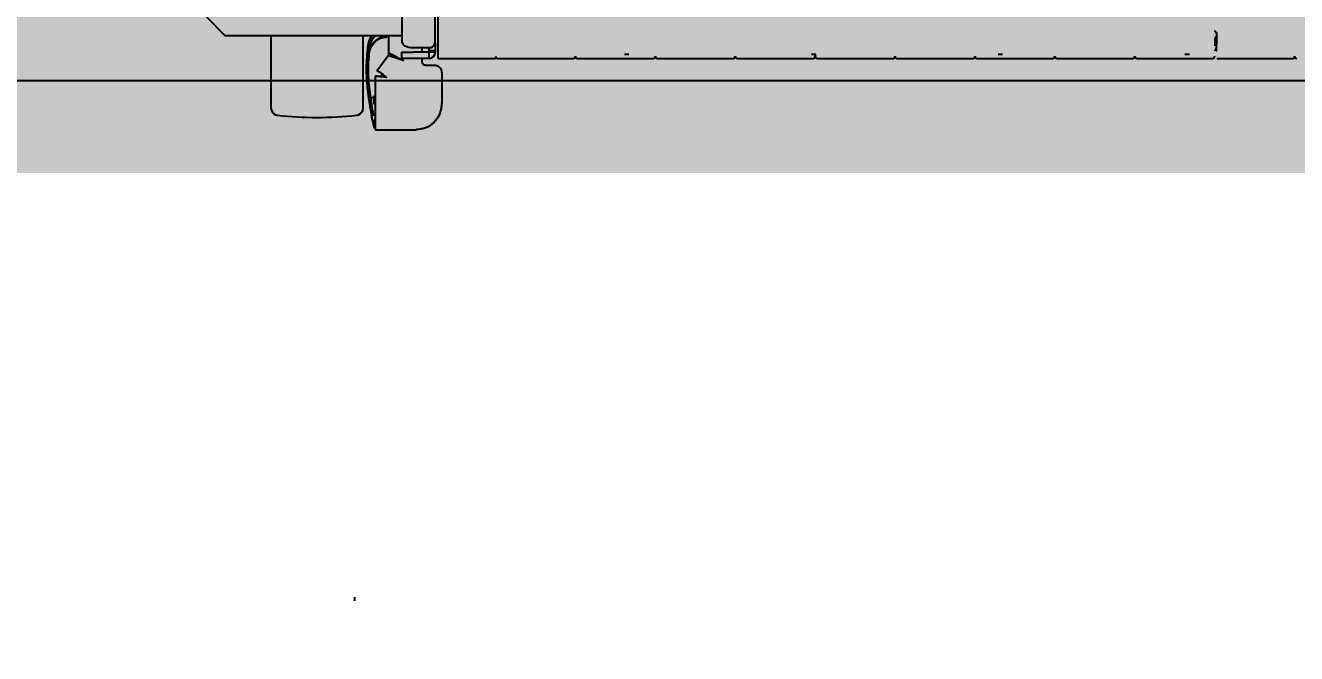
# Model space of a CAD drawing. Header units: centimetres. Extents: x 405564 to 502064, y 46284 to 60634.
# Drawn here: x 454555.82 to 454590.3, y 52968.73 to 52985.77 of the extents above; entities that cross this region are included whole.
import ezdxf
from ezdxf import colors
from ezdxf.entities.mleader import LeaderData, LeaderLine
from ezdxf.math import Vec2, Vec3
from ezdxf.xclip import XClip

# ---------------------------------------------------------------- set-up
doc = ezdxf.new("R2010")
doc.units = ezdxf.units.CM
doc.header["$XCLIPFRAME"] = 0
for name, pattern in [('ACAD_ISO07W100', [3, 0, -3]), ('DOT', [0.25, 0, -0.25]), ('SLD-2点鎖線', [12.7, 6.35, -1.27, 1.27, -1.27, 1.27, -1.27]), ('SLD-実線', [0])]:
    doc.linetypes.add(name, pattern=pattern)
for name, color, linetype in [('---___EB_draft03_cihazlar', 8, 'Continuous'), ('AS_DOS_TERAS_UST', 8, 'ACAD_ISO07W100'), ('AS_DUV', 8, 'Continuous'), ('AS_PYZ_BINA', 8, 'Continuous')]:
    doc.layers.add(name, color=color, linetype=linetype)
doc.layers.add('0-KRCN-MİMARİ-220526', color=8, linetype='Continuous', lineweight=9)
doc.layers.add('OL_Ic', color=8, linetype='Continuous', lineweight=9)
doc.styles.add('Normal_ITL', font='swissi.ttf')

# ---------------------------------------------------------------- blocks, each defined once
blk = doc.blocks.new('SMD Dizgi Makinesi')
at = {"layer": '---___EB_draft03_cihazlar', "linetype": 'SLD-実線'}
for p, q in [((275671.406, -39818.154), (275671.417, -39818.154)), ((275671.469, -39819.236), (275671.469, -39818.204)), ((275671.469, -39820.267), (275671.469, -39819.236)), ((275670.767, -39820.268), (275670.767, -39820.267)), ((275670.767, -39820.268), (275671.064, -39820.268)), ((275671.068, -39820.284), (275670.895, -39820.284)), ((275670.93, -39820.317), (275671.11, -39820.317)), ((275671.085, -39820.284), (275671.198, -39820.284)), ((275671.261, -39820.268), (275671.098, -39820.268)), ((275671.261, -39820.268), (275671.261, -39820.267)), ((275671.406, -39820.322), (275671.417, -39820.322)), ((275671.469, -39821.404), (275671.469, -39820.373)), ((275671.365, -39821.008), (275671.365, -39821.129)), ((275671.469, -39822.436), (275671.469, -39821.404)), ((275671.406, -39822.491), (275671.417, -39822.491)), ((275671.469, -39823.572), (275671.469, -39822.541)), ((275671.469, -39824.604), (275671.469, -39823.572)), ((275671.406, -39824.659), (275671.417, -39824.659)), ((275671.469, -39825.74), (275671.469, -39824.709)), ((275671.469, -39826.772), (275671.469, -39825.74)), ((275671.365, -39826.076), (275671.365, -39826.196)), ((275671.406, -39826.827), (275671.417, -39826.827)), ((275671.469, -39827.909), (275671.469, -39826.877)), ((275671.469, -39828.94), (275671.469, -39827.909)), ((275671.406, -39828.995), (275671.417, -39828.995)), ((275671.469, -39830.077), (275671.469, -39829.045)), ((275671.469, -39831.108), (275671.469, -39830.077)), ((275671.365, -39831.143), (275671.365, -39831.263)), ((275671.417, -39831.158), (275671.365, -39831.158)), ((275671.365, -39831.163), (275671.417, -39831.163)), ((275671.469, -39832.245), (275671.469, -39831.213)), ((275671.469, -39833.276), (275671.469, -39832.245)), ((275671.406, -39833.331), (275671.417, -39833.331)), ((275671.469, -39834.413), (275671.469, -39833.381)), ((275671.469, -39835.444), (275671.469, -39834.413)), ((275671.406, -39835.5), (275671.417, -39835.5)), ((275671.469, -39836.581), (275671.469, -39835.55)), ((275671.365, -39836.211), (275671.365, -39836.331)), ((275671.469, -39837.613), (275671.469, -39836.581)), ((275671.406, -39837.668), (275671.417, -39837.668)), ((275671.469, -39838.749), (275671.469, -39837.718)), ((275671.469, -39839.781), (275671.469, -39838.749)), ((275671.469, -39841.383), (275671.469, -39839.831)), ((275671.035, -39841.468), (275657.714, -39841.468)), ((275671.469, -39841.383), (275668.369, -39841.383)), ((275671.035, -39841.468), (275671.119, -39841.468)), ((275671.119, -39841.468), (275671.262, -39841.468)), ((275671.119, -39841.499), (275671.119, -39841.468)), ((275671.262, -39841.468), (275671.303, -39841.468)), ((275671.262, -39841.468), (275671.262, -39841.628)), ((275671.303, -39841.468), (275671.303, -39841.628)), ((275671.858, -39841.292), (275672.684, -39841.292)), ((275671.262, -39841.628), (275671.178, -39841.628)), ((275671.178, -39842.069), (275671.178, -39841.628)), ((275671.262, -39841.628), (275671.303, -39841.628)), ((275671.303, -39841.628), (275671.303, -39842.069)), ((275671.469, -39841.628), (275671.303, -39841.628)), ((275671.469, -39841.628), (275671.469, -39842.069)), ((275671.651, -39841.73), (275671.651, -39841.492)), ((275671.166, -39842.184), (275671.175, -39842.128)), ((275671.175, -39842.128), (275671.178, -39842.069)), ((275671.178, -39841.831), (275671.303, -39841.831)), ((275671.303, -39842.37), (275671.303, -39842.069)), ((275671.469, -39841.831), (275671.548, -39841.831)), ((275671.469, -39842.069), (275671.469, -39842.37)), ((275673.407, -39842.794), (275673.407, -39841.993)), ((275658.014, -39842.37), (275671.02, -39842.37)), ((275670.849, -39847.177), (275670.849, -39842.37)), ((275671.02, -39842.37), (275671.051, -39842.364)), ((275671.051, -39842.364), (275671.081, -39842.347)), ((275671.081, -39842.347), (275671.108, -39842.319)), ((275671.108, -39842.319), (275671.132, -39842.282)), ((275671.132, -39842.282), (275671.151, -39842.236)), ((275671.151, -39842.236), (275671.166, -39842.184)), ((275671.469, -39842.37), (275671.303, -39842.37)), ((275671.495, -39842.421), (275671.482, -39842.416)), ((275671.5, -39842.423), (275671.495, -39842.421)), ((275671.328, -39842.725), (275670.849, -39842.725)), ((275670.849, -39842.774), (275670.873, -39842.774)), ((275670.873, -39842.774), (275670.888, -39842.775)), ((275671.328, -39842.725), (275671.328, -39842.725)), ((275671.599, -39842.897), (275671.389, -39842.745)), ((275671.951, -39842.864), (275671.933, -39842.851)), ((275673.407, -39843.094), (275673.407, -39842.794)), ((275671.809, -39843.048), (275671.599, -39842.897)), ((275671.966, -39842.957), (275671.897, -39842.894)), ((275671.951, -39843.094), (275673.407, -39843.094)), ((275672.53, -39843.094), (275672.502, -39843.145)), ((275672.694, -39843.128), (275672.697, -39843.094)), ((275673.03, -39843.14), (275673.006, -39843.145)), ((275673.006, -39843.145), (275673.006, -39843.196)), ((275673.198, -39843.154), (275673.17, -39843.16)), ((275670.906, -39843.212), (275670.849, -39843.203)), ((275672.805, -39843.421), (275670.849, -39843.421)), ((275671.335, -39843.266), (275671.351, -39843.268)), ((275670.849, -39845.925), (275672.805, -39845.925)), ((275670.332, -39847.677), (275670.849, -39847.177))]:
    blk.add_line(p, q, dxfattribs=at)
at = {"layer": '---___EB_draft03_cihazlar', "linetype": 'SLD-2点鎖線'}
for p, q in [((275671.406, -39818.154), (275671.417, -39818.154)), ((275671.469, -39819.236), (275671.469, -39818.204)), ((275671.469, -39820.267), (275671.469, -39819.236)), ((275670.767, -39820.268), (275670.767, -39820.267)), ((275670.767, -39820.268), (275671.064, -39820.268)), ((275671.068, -39820.284), (275670.895, -39820.284)), ((275670.93, -39820.317), (275671.11, -39820.317)), ((275671.085, -39820.284), (275671.198, -39820.284)), ((275671.261, -39820.268), (275671.098, -39820.268)), ((275671.261, -39820.268), (275671.261, -39820.267)), ((275671.406, -39820.322), (275671.417, -39820.322)), ((275671.469, -39821.404), (275671.469, -39820.373)), ((275671.365, -39821.008), (275671.365, -39821.129)), ((275671.469, -39822.436), (275671.469, -39821.404)), ((275671.406, -39822.491), (275671.417, -39822.491)), ((275671.469, -39823.572), (275671.469, -39822.541)), ((275671.469, -39824.604), (275671.469, -39823.572)), ((275671.406, -39824.659), (275671.417, -39824.659)), ((275671.469, -39825.74), (275671.469, -39824.709)), ((275671.469, -39826.772), (275671.469, -39825.74)), ((275671.365, -39826.076), (275671.365, -39826.196)), ((275671.406, -39826.827), (275671.417, -39826.827)), ((275671.469, -39827.909), (275671.469, -39826.877)), ((275671.469, -39828.94), (275671.469, -39827.909)), ((275671.406, -39828.995), (275671.417, -39828.995)), ((275671.469, -39830.077), (275671.469, -39829.045)), ((275671.469, -39831.108), (275671.469, -39830.077)), ((275671.365, -39831.143), (275671.365, -39831.263)), ((275671.417, -39831.158), (275671.365, -39831.158)), ((275671.365, -39831.163), (275671.417, -39831.163)), ((275671.469, -39832.245), (275671.469, -39831.213)), ((275671.469, -39833.276), (275671.469, -39832.245)), ((275671.406, -39833.331), (275671.417, -39833.331)), ((275671.469, -39834.413), (275671.469, -39833.381)), ((275671.469, -39835.444), (275671.469, -39834.413)), ((275671.406, -39835.5), (275671.417, -39835.5)), ((275671.469, -39836.581), (275671.469, -39835.55)), ((275671.365, -39836.211), (275671.365, -39836.331)), ((275671.469, -39837.613), (275671.469, -39836.581)), ((275671.406, -39837.668), (275671.417, -39837.668)), ((275671.469, -39838.749), (275671.469, -39837.718)), ((275671.469, -39839.781), (275671.469, -39838.749)), ((275671.469, -39841.383), (275671.469, -39839.831)), ((275671.035, -39841.468), (275657.714, -39841.468)), ((275671.469, -39841.383), (275668.369, -39841.383)), ((275671.035, -39841.468), (275671.119, -39841.468)), ((275671.119, -39841.468), (275671.262, -39841.468)), ((275671.119, -39841.499), (275671.119, -39841.468)), ((275671.262, -39841.468), (275671.303, -39841.468)), ((275671.262, -39841.468), (275671.262, -39841.628)), ((275671.303, -39841.468), (275671.303, -39841.628)), ((275671.858, -39841.292), (275672.684, -39841.292)), ((275671.262, -39841.628), (275671.178, -39841.628)), ((275671.178, -39842.069), (275671.178, -39841.628)), ((275671.262, -39841.628), (275671.303, -39841.628)), ((275671.303, -39841.628), (275671.303, -39842.069)), ((275671.469, -39841.628), (275671.303, -39841.628)), ((275671.469, -39841.628), (275671.469, -39842.069)), ((275671.651, -39841.73), (275671.651, -39841.492)), ((275671.166, -39842.184), (275671.175, -39842.128)), ((275671.175, -39842.128), (275671.178, -39842.069)), ((275671.178, -39841.831), (275671.303, -39841.831)), ((275671.303, -39842.37), (275671.303, -39842.069)), ((275671.469, -39841.831), (275671.548, -39841.831)), ((275671.469, -39842.069), (275671.469, -39842.37)), ((275673.407, -39842.794), (275673.407, -39841.993)), ((275658.014, -39842.37), (275671.02, -39842.37)), ((275670.849, -39847.177), (275670.849, -39842.37)), ((275671.02, -39842.37), (275671.051, -39842.364)), ((275671.051, -39842.364), (275671.081, -39842.347)), ((275671.081, -39842.347), (275671.108, -39842.319)), ((275671.108, -39842.319), (275671.132, -39842.282)), ((275671.132, -39842.282), (275671.151, -39842.236)), ((275671.151, -39842.236), (275671.166, -39842.184)), ((275671.469, -39842.37), (275671.303, -39842.37)), ((275671.495, -39842.421), (275671.482, -39842.416)), ((275671.5, -39842.423), (275671.495, -39842.421)), ((275671.328, -39842.725), (275670.849, -39842.725)), ((275670.849, -39842.774), (275670.873, -39842.774)), ((275670.873, -39842.774), (275670.888, -39842.775)), ((275671.328, -39842.725), (275671.328, -39842.725)), ((275671.599, -39842.897), (275671.389, -39842.745)), ((275671.951, -39842.864), (275671.933, -39842.851)), ((275673.407, -39843.094), (275673.407, -39842.794)), ((275671.809, -39843.048), (275671.599, -39842.897)), ((275671.966, -39842.957), (275671.897, -39842.894)), ((275671.951, -39843.094), (275673.407, -39843.094)), ((275672.53, -39843.094), (275672.502, -39843.145)), ((275672.694, -39843.128), (275672.697, -39843.094)), ((275673.03, -39843.14), (275673.006, -39843.145)), ((275673.006, -39843.145), (275673.006, -39843.196)), ((275673.198, -39843.154), (275673.17, -39843.16)), ((275670.906, -39843.212), (275670.849, -39843.203)), ((275672.805, -39843.421), (275670.849, -39843.421)), ((275671.335, -39843.266), (275671.351, -39843.268)), ((275670.849, -39845.925), (275672.805, -39845.925)), ((275670.332, -39847.677), (275670.849, -39847.177))]:
    blk.add_line(p, q, dxfattribs=at)
at = {"layer": '---___EB_draft03_cihazlar', "color": 1, "const_width": 5}
blk.add_lwpolyline([(275672.077, -39868.157), (275672.077, -39731.157)], dxfattribs=at)
at = {"layer": '---___EB_draft03_cihazlar', "color": 1}
blk.add_lwpolyline([(275426.077, -39731.157), (275672.077, -39731.157), (275672.077, -39868.157), (275426.077, -39868.157), (275426.077, -39731.157)], dxfattribs=at)
at = {"layer": '---___EB_draft03_cihazlar', "linetype": 'SLD-2点鎖線'}
for centre, major_axis, start_param, end_param in [((275671.417, -39818.099), (-0.0517, 0), 1.570796, 3.141593), ((275671.417, -39818.204), (-0.0517, 0), 3.141593, 4.712389), ((275670.715, -39820.267), (-0.0517, 0), 1.570796, 3.124139), ((275670.933, -39820.27), (-0.0492, 0), 6.255507, 7.800886), ((275671.112, -39820.273), (-0.0454, 0), 0.243283, 1.521631), ((275671.113, -39820.261), (-0.0371, 0), 0.221828, 0.710535), ((275671.13, -39820.273), (-0.046, 0), 0.25228, 1.52687), ((275671.268, -39820.268), (-0.0508, 0), 0.000622, 1.554214), ((275671.417, -39820.373), (-0.0517, 0), 3.141593, 4.712389), ((275671.417, -39822.436), (-0.0517, 0), 1.570796, 3.141593), ((275671.417, -39822.541), (-0.0517, 0), 3.141593, 4.712389), ((275671.417, -39824.604), (-0.0517, 0), 1.570796, 3.141593), ((275671.417, -39824.709), (-0.0517, 0), 3.141593, 4.712389), ((275671.417, -39826.772), (-0.0517, 0), 1.570796, 3.141593), ((275671.417, -39826.877), (-0.0517, 0), 3.141593, 4.712389), ((275671.417, -39828.94), (-0.0517, 0), 1.570796, 3.141593), ((275671.417, -39829.045), (-0.0517, 0), 3.141593, 4.712389), ((275671.417, -39831.108), (-0.0517, 0), 1.570796, 3.141593), ((275671.417, -39831.213), (-0.0517, 0), 3.141593, 4.712389), ((275671.417, -39833.276), (-0.0517, 0), 1.570796, 3.141593), ((275671.417, -39833.381), (-0.0517, 0), 3.141593, 4.712389), ((275671.417, -39835.444), (-0.0517, 0), 1.570796, 3.141593), ((275671.417, -39835.55), (-0.0517, 0), 3.141593, 4.712389), ((275671.417, -39837.613), (-0.0517, 0), 1.570796, 3.141593), ((275671.417, -39837.718), (-0.0517, 0), 3.141593, 4.712389), ((275671.417, -39839.781), (-0.0517, 0), 1.570796, 3.141593), ((275671.023, -39841.618), (-0.155, 0), 3.072913, 4.632594), ((275671.303, -39841.628), (-0.165, 0), 3.141593, 4.712389), ((275671.559, -39836.61), (-6.896, 0), 1.603159, 1.782157), ((275671.559, -39836.61), (-6.947, 0), 1.602964, 1.780562), ((275671.909, -39837.194), (-6.291, 0), 1.401456, 1.407439), ((275671.909, -39837.194), (-6.343, 0), 1.448009, 1.550893), ((275671.909, -39837.194), (-6.291, 0), 1.457981, 1.550679), ((275672.805, -39843.621), (-0.207, 0), 3.248941, 4.712389), ((275662.737, -39844.673), (-10.333, 0), 3.034244, 3.248942), ((275672.805, -39845.724), (-0.207, 0), 1.570796, 3.034244)]:
    blk.add_ellipse(centre, major_axis=major_axis, ratio=0.969208, start_param=start_param, end_param=end_param, dxfattribs=at)
at = {"layer": '---___EB_draft03_cihazlar', "linetype": 'SLD-実線'}
for centre, major_axis, start_param, end_param in [((275671.417, -39818.099), (-0.0517, 0), 1.570796, 3.141593), ((275671.417, -39818.204), (-0.0517, 0), 3.141593, 4.712389), ((275670.715, -39820.267), (-0.0517, 0), 1.570796, 3.124139), ((275670.933, -39820.27), (-0.0492, 0), 6.255507, 7.800886), ((275671.112, -39820.273), (-0.0454, 0), 0.243283, 1.521631), ((275671.113, -39820.261), (-0.0371, 0), 0.221828, 0.710535), ((275671.13, -39820.273), (-0.046, 0), 0.25228, 1.52687), ((275671.268, -39820.268), (-0.0508, 0), 0.000622, 1.554214), ((275671.417, -39820.373), (-0.0517, 0), 3.141593, 4.712389), ((275671.417, -39822.436), (-0.0517, 0), 1.570796, 3.141593), ((275671.417, -39822.541), (-0.0517, 0), 3.141593, 4.712389), ((275671.417, -39824.604), (-0.0517, 0), 1.570796, 3.141593), ((275671.417, -39824.709), (-0.0517, 0), 3.141593, 4.712389), ((275671.417, -39826.772), (-0.0517, 0), 1.570796, 3.141593), ((275671.417, -39826.877), (-0.0517, 0), 3.141593, 4.712389), ((275671.417, -39828.94), (-0.0517, 0), 1.570796, 3.141593), ((275671.417, -39829.045), (-0.0517, 0), 3.141593, 4.712389), ((275671.417, -39831.108), (-0.0517, 0), 1.570796, 3.141593), ((275671.417, -39831.213), (-0.0517, 0), 3.141593, 4.712389), ((275671.417, -39833.276), (-0.0517, 0), 1.570796, 3.141593), ((275671.417, -39833.381), (-0.0517, 0), 3.141593, 4.712389), ((275671.417, -39835.444), (-0.0517, 0), 1.570796, 3.141593), ((275671.417, -39835.55), (-0.0517, 0), 3.141593, 4.712389), ((275671.417, -39837.613), (-0.0517, 0), 1.570796, 3.141593), ((275671.417, -39837.718), (-0.0517, 0), 3.141593, 4.712389), ((275671.417, -39839.781), (-0.0517, 0), 1.570796, 3.141593), ((275671.023, -39841.618), (-0.155, 0), 3.072913, 4.632594), ((275671.303, -39841.628), (-0.165, 0), 3.141593, 4.712389), ((275671.559, -39836.61), (-6.896, 0), 1.603159, 1.782157), ((275671.559, -39836.61), (-6.947, 0), 1.602964, 1.780562), ((275671.909, -39837.194), (-6.291, 0), 1.401456, 1.407439), ((275671.909, -39837.194), (-6.343, 0), 1.448009, 1.550893), ((275671.909, -39837.194), (-6.291, 0), 1.457981, 1.550679), ((275672.805, -39843.621), (-0.207, 0), 3.248941, 4.712389), ((275662.737, -39844.673), (-10.333, 0), 3.034244, 3.248942), ((275672.805, -39845.724), (-0.207, 0), 1.570796, 3.034244)]:
    blk.add_ellipse(centre, major_axis=major_axis, ratio=0.969208, start_param=start_param, end_param=end_param, dxfattribs=at)
at = {"layer": '---___EB_draft03_cihazlar', "linetype": 'SLD-2点鎖線'}
for points, knots in [([(275671.091, -39820.255), (275671.091, -39820.264), (275671.09, -39820.274), (275671.085, -39820.284), (275671.085, -39820.284)], [0, 0, 0, 0, 0.9567992, 1, 1, 1, 1]), ([(275671.198, -39820.284), (275671.198, -39820.284), (275671.196, -39820.281), (275671.193, -39820.278), (275671.19, -39820.276)], [0, 0, 0, 0, 0.1525813, 1, 1, 1, 1]), ([(275671.651, -39841.492), (275671.654, -39841.466), (275671.66, -39841.413), (275671.708, -39841.347), (275671.776, -39841.301), (275671.83, -39841.295), (275671.858, -39841.292)], [0, 0, 0, 0, 0.249997, 0.499999, 0.750001, 1, 1, 1, 1]), ([(275672.684, -39841.292), (275672.779, -39841.302), (275672.969, -39841.323), (275673.208, -39841.485), (275673.375, -39841.717), (275673.397, -39841.901), (275673.407, -39841.993)], [0, 0, 0, 0, 0.25, 0.499999, 0.749999, 1, 1, 1, 1]), ([(275671.548, -39841.831), (275671.561, -39841.829), (275671.588, -39841.826), (275671.622, -39841.803), (275671.646, -39841.77), (275671.649, -39841.744), (275671.651, -39841.73)], [0, 0, 0, 0, 0.250006, 0.500006, 0.750001, 1, 1, 1, 1]), ([(275671.328, -39842.725), (275671.328, -39842.723), (275671.328, -39842.719), (275671.339, -39842.693), (275671.357, -39842.653), (275671.391, -39842.584), (275671.45, -39842.472), (275671.505, -39842.374), (275671.533, -39842.325)], [0, 0, 0, 0, 0.123374, 0.245698, 0.36674, 0.493918, 0.74482, 1, 1, 1, 1]), ([(275671.533, -39842.325), (275671.515, -39842.377), (275671.478, -39842.481), (275671.439, -39842.599), (275671.415, -39842.672), (275671.401, -39842.714), (275671.392, -39842.741), (275671.39, -39842.744), (275671.389, -39842.745)], [0, 0, 0, 0, 0.250212, 0.499227, 0.630606, 0.749472, 0.877461, 1, 1, 1, 1]), ([(275671.474, -39842.495), (275671.469, -39842.495), (275671.455, -39842.495), (275671.445, -39842.495), (275671.439, -39842.495)], [0, 0, 0, 0, 0.374646, 1, 1, 1, 1]), ([(275670.873, -39842.774), (275670.873, -39842.781), (275670.875, -39842.842), (275670.902, -39842.963), (275670.999, -39843.115), (275671.151, -39843.23), (275671.274, -39843.254), (275671.335, -39843.266)], [0, 0, 0, 0, 0.025896, 0.25026, 0.500164, 0.75009, 1, 1, 1, 1]), ([(275671.061, -39843.14), (275671.031, -39843.112), (275670.961, -39843.049), (275670.901, -39842.919), (275670.894, -39842.824), (275670.89, -39842.779)], [0, 0, 0, 0, 0.287909, 0.662277, 1, 1, 1, 1]), ([(275671.389, -39842.725), (275671.376, -39842.725), (275671.337, -39842.725), (275671.332, -39842.725), (275671.328, -39842.725)], [0, 0, 0, 0, 0.332463, 1, 1, 1, 1]), ([(275671.809, -39843.048), (275671.807, -39843.046), (275671.804, -39843.041), (275671.813, -39843.016), (275671.842, -39842.967), (275671.902, -39842.885), (275671.955, -39842.824), (275671.981, -39842.794)], [0, 0, 0, 0, 0.130484, 0.251329, 0.500942, 0.750688, 1, 1, 1, 1]), ([(275671.951, -39842.864), (275671.951, -39842.864), (275671.951, -39842.863), (275671.954, -39842.857), (275671.957, -39842.847), (275671.963, -39842.83), (275671.97, -39842.808), (275671.976, -39842.79), (275671.978, -39842.784)], [0, 0, 0, 0, 0.143785, 0.290162, 0.431141, 0.580066, 0.868669, 1, 1, 1, 1]), ([(275671.981, -39842.794), (275671.978, -39842.832), (275671.97, -39842.909), (275671.962, -39842.994), (275671.957, -39843.046), (275671.952, -39843.084), (275671.952, -39843.09), (275671.951, -39843.094)], [0, 0, 0, 0, 0.243297, 0.489041, 0.629044, 0.761029, 1, 1, 1, 1]), ([(275671.201, -39843.253), (275671.117, -39843.237), (275670.983, -39843.211), (275670.885, -39843.116), (275670.849, -39843.081)], [0, 0, 0, 0, 0.627088, 1, 1, 1, 1]), ([(275670.849, -39843.163), (275670.871, -39843.183), (275670.941, -39843.249), (275671.046, -39843.283), (275671.121, -39843.294), (275671.132, -39843.295)], [0, 0, 0, 0, 0.279736, 0.895265, 1, 1, 1, 1]), ([(275671.351, -39843.268), (275671.291, -39843.257), (275671.181, -39843.239), (275671.099, -39843.169), (275671.062, -39843.138)], [0, 0, 0, 0, 0.558216, 1, 1, 1, 1]), ([(275672.546, -39843.17), (275672.534, -39843.19), (275672.521, -39843.212), (275672.502, -39843.228), (275672.5, -39843.229)], [0, 0, 0, 0, 0.9199577, 1, 1, 1, 1]), ([(275672.503, -39843.146), (275672.503, -39843.146), (275672.501, -39843.146), (275672.517, -39843.145), (275672.551, -39843.143), (275672.588, -39843.14), (275672.61, -39843.138)], [0, 0, 0, 0, 0.110359, 0.408838, 0.665501, 1, 1, 1, 1]), ([(275672.507, -39843.23), (275672.543, -39843.225), (275672.609, -39843.216), (275672.731, -39843.197), (275672.875, -39843.172), (275672.974, -39843.151), (275673.03, -39843.14)], [0, 0, 0, 0, 0.240171, 0.435526, 0.687916, 1, 1, 1, 1]), ([(275672.61, -39843.138), (275672.624, -39843.136), (275672.65, -39843.134), (275672.68, -39843.13), (275672.694, -39843.128)], [0, 0, 0, 0, 0.543231, 1, 1, 1, 1]), ([(275673.323, -39843.123), (275673.337, -39843.12), (275673.366, -39843.112), (275673.34, -39843.119), (275673.264, -39843.138), (275673.148, -39843.166), (275673.051, -39843.187), (275673.006, -39843.196)], [0, 0, 0, 0, 0.203501, 0.407044, 0.610336, 0.818101, 1, 1, 1, 1]), ([(275673.082, -39843.18), (275673.067, -39843.183), (275673.044, -39843.188), (275673.016, -39843.194), (275673.006, -39843.196)], [0, 0, 0, 0, 0.656816, 1, 1, 1, 1]), ([(275673.323, -39843.123), (275673.304, -39843.127), (275673.266, -39843.134), (275673.208, -39843.128), (275673.161, -39843.114), (275673.138, -39843.099), (275673.13, -39843.094)], [0, 0, 0, 0, 0.284633, 0.576835, 0.869039, 1, 1, 1, 1]), ([(275673.261, -39843.087), (275673.252, -39843.089), (275673.225, -39843.096), (275673.184, -39843.106), (275673.158, -39843.112)], [0, 0, 0, 0, 0.371437, 1, 1, 1, 1]), ([(275671.351, -39843.268), (275671.351, -39843.268), (275671.351, -39843.268), (275671.342, -39843.267), (275671.341, -39843.267)], [0, 0, 0, 0, 0.898683, 1, 1, 1, 1]), ([(275672.517, -39843.229), (275672.491, -39843.232), (275672.435, -39843.24), (275672.378, -39843.247), (275672.343, -39843.25), (275672.34, -39843.251), (275672.367, -39843.248), (275672.421, -39843.242), (275672.479, -39843.234), (275672.507, -39843.23)], [0, 0, 0, 0, 0.124583, 0.270661, 0.416238, 0.561261, 0.706351, 0.852521, 1, 1, 1, 1])]:
    blk.add_open_spline(points, degree=3, knots=knots, dxfattribs=at)
at = {"layer": '---___EB_draft03_cihazlar', "linetype": 'SLD-実線'}
for points, knots in [([(275671.091, -39820.255), (275671.091, -39820.264), (275671.09, -39820.274), (275671.085, -39820.284), (275671.085, -39820.284)], [0, 0, 0, 0, 0.9567992, 1, 1, 1, 1]), ([(275671.198, -39820.284), (275671.198, -39820.284), (275671.196, -39820.281), (275671.193, -39820.278), (275671.19, -39820.276)], [0, 0, 0, 0, 0.1525813, 1, 1, 1, 1]), ([(275671.651, -39841.492), (275671.654, -39841.466), (275671.66, -39841.413), (275671.708, -39841.347), (275671.776, -39841.301), (275671.83, -39841.295), (275671.858, -39841.292)], [0, 0, 0, 0, 0.249997, 0.499999, 0.750001, 1, 1, 1, 1]), ([(275672.684, -39841.292), (275672.779, -39841.302), (275672.969, -39841.323), (275673.208, -39841.485), (275673.375, -39841.717), (275673.397, -39841.901), (275673.407, -39841.993)], [0, 0, 0, 0, 0.25, 0.499999, 0.749999, 1, 1, 1, 1]), ([(275671.548, -39841.831), (275671.561, -39841.829), (275671.588, -39841.826), (275671.622, -39841.803), (275671.646, -39841.77), (275671.649, -39841.744), (275671.651, -39841.73)], [0, 0, 0, 0, 0.250006, 0.500006, 0.750001, 1, 1, 1, 1]), ([(275671.328, -39842.725), (275671.328, -39842.723), (275671.328, -39842.719), (275671.339, -39842.693), (275671.357, -39842.653), (275671.391, -39842.584), (275671.45, -39842.472), (275671.505, -39842.374), (275671.533, -39842.325)], [0, 0, 0, 0, 0.123374, 0.245698, 0.36674, 0.493918, 0.74482, 1, 1, 1, 1]), ([(275671.533, -39842.325), (275671.515, -39842.377), (275671.478, -39842.481), (275671.439, -39842.599), (275671.415, -39842.672), (275671.401, -39842.714), (275671.392, -39842.741), (275671.39, -39842.744), (275671.389, -39842.745)], [0, 0, 0, 0, 0.250212, 0.499227, 0.630606, 0.749472, 0.877461, 1, 1, 1, 1]), ([(275671.474, -39842.495), (275671.469, -39842.495), (275671.455, -39842.495), (275671.445, -39842.495), (275671.439, -39842.495)], [0, 0, 0, 0, 0.374646, 1, 1, 1, 1]), ([(275670.873, -39842.774), (275670.873, -39842.781), (275670.875, -39842.842), (275670.902, -39842.963), (275670.999, -39843.115), (275671.151, -39843.23), (275671.274, -39843.254), (275671.335, -39843.266)], [0, 0, 0, 0, 0.025896, 0.25026, 0.500164, 0.75009, 1, 1, 1, 1]), ([(275671.061, -39843.14), (275671.031, -39843.112), (275670.961, -39843.049), (275670.901, -39842.919), (275670.894, -39842.824), (275670.89, -39842.779)], [0, 0, 0, 0, 0.287909, 0.662277, 1, 1, 1, 1]), ([(275671.389, -39842.725), (275671.376, -39842.725), (275671.337, -39842.725), (275671.332, -39842.725), (275671.328, -39842.725)], [0, 0, 0, 0, 0.332463, 1, 1, 1, 1]), ([(275671.809, -39843.048), (275671.807, -39843.046), (275671.804, -39843.041), (275671.813, -39843.016), (275671.842, -39842.967), (275671.902, -39842.885), (275671.955, -39842.824), (275671.981, -39842.794)], [0, 0, 0, 0, 0.130484, 0.251329, 0.500942, 0.750688, 1, 1, 1, 1]), ([(275671.951, -39842.864), (275671.951, -39842.864), (275671.951, -39842.863), (275671.954, -39842.857), (275671.957, -39842.847), (275671.963, -39842.83), (275671.97, -39842.808), (275671.976, -39842.79), (275671.978, -39842.784)], [0, 0, 0, 0, 0.143785, 0.290162, 0.431141, 0.580066, 0.868669, 1, 1, 1, 1]), ([(275671.981, -39842.794), (275671.978, -39842.832), (275671.97, -39842.909), (275671.962, -39842.994), (275671.957, -39843.046), (275671.952, -39843.084), (275671.952, -39843.09), (275671.951, -39843.094)], [0, 0, 0, 0, 0.243297, 0.489041, 0.629044, 0.761029, 1, 1, 1, 1]), ([(275671.201, -39843.253), (275671.117, -39843.237), (275670.983, -39843.211), (275670.885, -39843.116), (275670.849, -39843.081)], [0, 0, 0, 0, 0.627088, 1, 1, 1, 1]), ([(275670.849, -39843.163), (275670.871, -39843.183), (275670.941, -39843.249), (275671.046, -39843.283), (275671.121, -39843.294), (275671.132, -39843.295)], [0, 0, 0, 0, 0.279736, 0.895265, 1, 1, 1, 1]), ([(275671.351, -39843.268), (275671.291, -39843.257), (275671.181, -39843.239), (275671.099, -39843.169), (275671.062, -39843.138)], [0, 0, 0, 0, 0.558216, 1, 1, 1, 1]), ([(275672.546, -39843.17), (275672.534, -39843.19), (275672.521, -39843.212), (275672.502, -39843.228), (275672.5, -39843.229)], [0, 0, 0, 0, 0.9199577, 1, 1, 1, 1]), ([(275672.503, -39843.146), (275672.503, -39843.146), (275672.501, -39843.146), (275672.517, -39843.145), (275672.551, -39843.143), (275672.588, -39843.14), (275672.61, -39843.138)], [0, 0, 0, 0, 0.110359, 0.408838, 0.665501, 1, 1, 1, 1]), ([(275672.507, -39843.23), (275672.543, -39843.225), (275672.609, -39843.216), (275672.731, -39843.197), (275672.875, -39843.172), (275672.974, -39843.151), (275673.03, -39843.14)], [0, 0, 0, 0, 0.240171, 0.435526, 0.687916, 1, 1, 1, 1]), ([(275672.61, -39843.138), (275672.624, -39843.136), (275672.65, -39843.134), (275672.68, -39843.13), (275672.694, -39843.128)], [0, 0, 0, 0, 0.543231, 1, 1, 1, 1]), ([(275673.323, -39843.123), (275673.337, -39843.12), (275673.366, -39843.112), (275673.34, -39843.119), (275673.264, -39843.138), (275673.148, -39843.166), (275673.051, -39843.187), (275673.006, -39843.196)], [0, 0, 0, 0, 0.203501, 0.407044, 0.610336, 0.818101, 1, 1, 1, 1]), ([(275673.082, -39843.18), (275673.067, -39843.183), (275673.044, -39843.188), (275673.016, -39843.194), (275673.006, -39843.196)], [0, 0, 0, 0, 0.656816, 1, 1, 1, 1]), ([(275673.323, -39843.123), (275673.304, -39843.127), (275673.266, -39843.134), (275673.208, -39843.128), (275673.161, -39843.114), (275673.138, -39843.099), (275673.13, -39843.094)], [0, 0, 0, 0, 0.284633, 0.576835, 0.869039, 1, 1, 1, 1]), ([(275673.261, -39843.087), (275673.252, -39843.089), (275673.225, -39843.096), (275673.184, -39843.106), (275673.158, -39843.112)], [0, 0, 0, 0, 0.371437, 1, 1, 1, 1]), ([(275671.351, -39843.268), (275671.351, -39843.268), (275671.351, -39843.268), (275671.342, -39843.267), (275671.341, -39843.267)], [0, 0, 0, 0, 0.898683, 1, 1, 1, 1]), ([(275672.517, -39843.229), (275672.491, -39843.232), (275672.435, -39843.24), (275672.378, -39843.247), (275672.343, -39843.25), (275672.34, -39843.251), (275672.367, -39843.248), (275672.421, -39843.242), (275672.479, -39843.234), (275672.507, -39843.23)], [0, 0, 0, 0, 0.124583, 0.270661, 0.416238, 0.561261, 0.706351, 0.852521, 1, 1, 1, 1])]:
    blk.add_open_spline(points, degree=3, knots=knots, dxfattribs=at)
blk = doc.blocks.new('A$Ca63a641c')
at = {"layer": 'AS_PYZ_BINA'}
ml = blk.add_multileader_mtext('Standard', dxfattribs=at)
ml.set_content('EST boyalı panel çit ve panel çit kapı (AS 51.101)', color=256, style='Normal_ITL')
ml.set_leader_properties()
ml.build(insert=Vec2(0, 0))
ml.multileader.update_dxf_attribs({"dogleg_length": 0.379, "arrow_head_size": 17.043, "scale": 75})
ctx = ml.context
ctx.base_point, ctx.scale, ctx.char_height, ctx.arrow_head_size, ctx.landing_gap_size, ctx.plane_origin = Vec3(140.513, 464.302), 75, 20, 17.043, 14.202, Vec3(92.505, 620.113)
notes = []
notes.append((ctx, [(0, (1, 1, 0), (112.109, 464.302), (1, 0), 28.404, [(0, [(68.504, 410)], 0, [])])]))
ctx.mtext.insert, ctx.mtext.width, ctx.mtext.flow_direction = Vec3(154.715, 477.513), 604.56338, 5
for ctx, leaders in notes:
    for number, flags, end, landing, length, lines in leaders:
        leader = LeaderData()
        leader.index, (leader.has_last_leader_line, leader.has_dogleg_vector, leader.attachment_direction) = number, flags
        leader.last_leader_point, leader.dogleg_vector, leader.dogleg_length = Vec3(end), Vec3(landing), length
        for number, points, colour, breaks in lines:
            line = LeaderLine()
            line.index, line.vertices, line.color, line.breaks = number, Vec3.list(points), colors.encode_raw_color(colour), breaks
            leader.lines.append(line)
        ctx.leaders.append(leader)
blk = doc.blocks.new('A$C85dec720')
at = {"layer": 'OL_Ic'}
blk.add_blockref('A$Ca63a641c', (5315.078, 5344.253, 28.4), dxfattribs=at)
blk = doc.blocks.new('A$C6A10300A')
at = {"layer": 'AS_DOS_TERAS_UST', "linetype": 'DOT', "ltscale": 80}
blk.add_line((16500.68, -7201.454), (16500.68, -8451.454), dxfattribs=at)
at = {"layer": '---___EB_draft03_cihazlar', "rotation": 270}
blk.add_blockref('SMD Dizgi Makinesi', (56344.337, 268022.333), dxfattribs=at)
at = {"layer": 'AS_DUV'}
ref = blk.add_blockref('A$C85dec720', (28900.964, -17748.984), dxfattribs=dict(at, rotation=105.0255580063709))
XClip(ref).set_block_clipping_path([(6220.3367769278, 6783.7313721173), (4126.4071464743, -1017.0000000052), (7354.8298234051, -1883.5969356479), (9448.7594538586, 5917.1344364745)])

msp = doc.modelspace()

# ---------------------------------------------------------------- block references
at = {"layer": '0-KRCN-MİMARİ-220526'}
msp.add_blockref('A$C6A10300A', (438064.066, 60634.016), dxfattribs=at)

doc.saveas('drawing.dxf')
